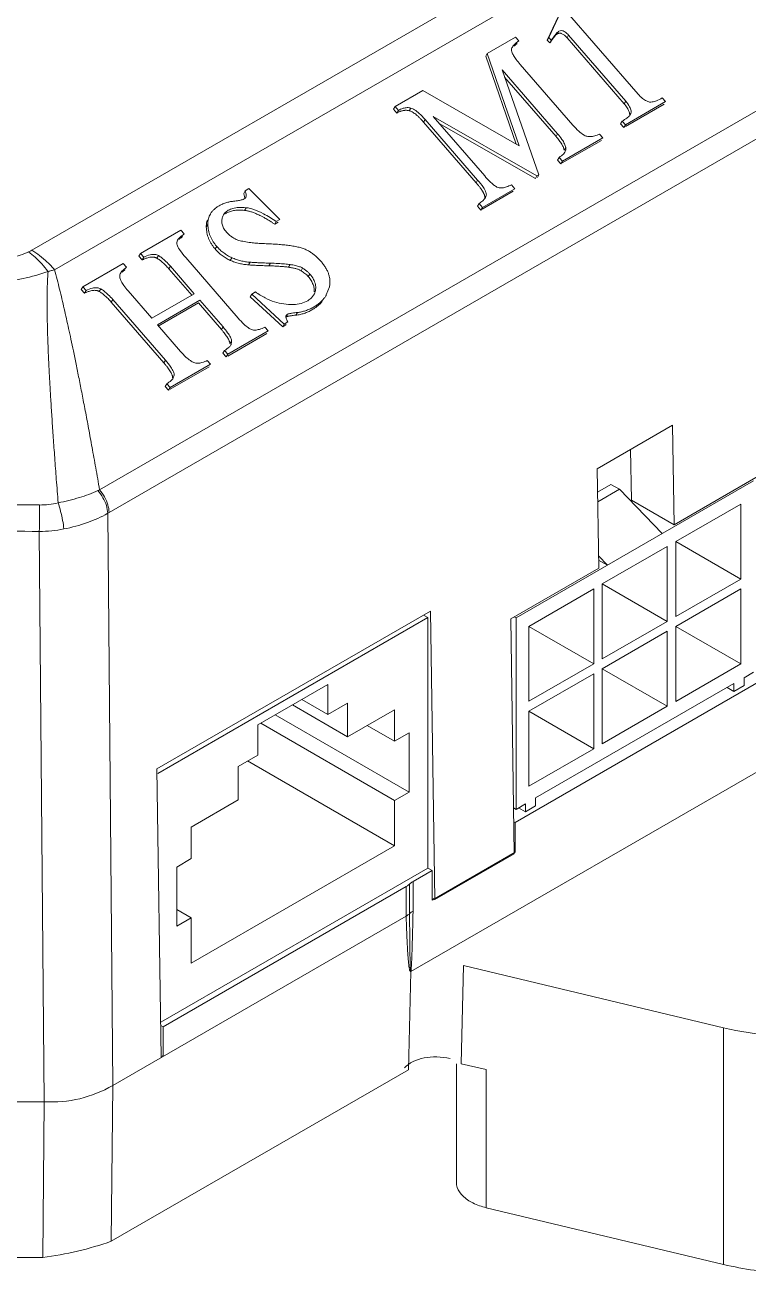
# Model space of a CAD drawing. Header units: millimetres. Extents: x -297 to 694, y -237 to 210.
# Drawn here: x 632.7 to 662.6, y -50.5 to 1.2 of the extents above; entities that cross this region are included whole.
import ezdxf

# ---------------------------------------------------------------- set-up
doc = ezdxf.new("R2010")
doc.units = ezdxf.units.MM
doc.layers.get('0').update_dxf_attribs({"lineweight": 20})

msp = doc.modelspace()

# ---------------------------------------------------------------- linework, layer by layer
at = {"linetype": 'Continuous'}
for p, q in [((632.979, -8.077), (680.882, 19.58)), ((633.928, -8.883), (681.83, 18.773)), ((691.728, 14.306), (635.788, -17.992)), ((692.119, 13.364), (636.178, -18.933)), ((654.891, 1.868), (654.307, 0.622)), ((654.954, 1.977), (654.37, 0.731)), ((658.064, -1.613), (654.954, 1.977)), ((652.995, 0.747), (651.821, 0.069)), ((653.131, 0.59), (652.995, 0.747)), ((654.307, 0.622), (654.37, 0.731)), ((654.307, 0.622), (654.408, 0.504)), ((654.37, 0.731), (654.472, 0.614)), ((654.408, 0.504), (654.472, 0.614)), ((654.584, 0.746), (654.647, 0.856)), ((654.722, 0.88), (654.786, 0.989)), ((655.127, 0.711), (655.19, 0.82)), ((655.127, 0.711), (657.49, -2.018)), ((655.19, 0.82), (657.553, -1.908)), ((651.758, -0.04), (651.821, 0.069)), ((651.821, 0.069), (653.149, -3.759)), ((651.758, -0.04), (653.022, -3.686)), ((655.365, -2.895), (653.19, -0.384)), ((652.434, -0.603), (654.735, -3.259)), ((653.958, -4.951), (652.434, -0.603)), ((652.542, -0.91), (654.671, -3.369)), ((649.162, -1.466), (648.009, -2.132)), ((653.149, -3.759), (649.162, -1.466)), ((657.49, -2.018), (657.553, -1.908)), ((657.535, -2.959), (659.134, -2.036)), ((657.537, -2.885), (659.198, -1.926)), ((659.198, -1.926), (659.064, -1.772)), ((647.946, -2.241), (648.009, -2.132)), ((647.946, -2.241), (648.082, -2.398)), ((648.009, -2.132), (648.145, -2.289)), ((648.082, -2.398), (648.145, -2.289)), ((648.596, -2.301), (648.66, -2.191)), ((649.589, -2.54), (653.879, -4.997)), ((651.719, -5), (649.589, -2.54)), ((657.736, -2.462), (657.758, -2.423)), ((657.758, -2.423), (657.741, -2.465)), ((649.186, -2.769), (649.25, -2.659)), ((649.186, -2.769), (651.361, -5.28)), ((649.25, -2.659), (651.424, -5.17)), ((649.839, -2.829), (653.816, -5.106)), ((657.34, -2.841), (657.404, -2.731)), ((657.34, -2.841), (657.473, -2.995)), ((657.404, -2.731), (657.537, -2.885)), ((657.473, -2.995), (657.537, -2.885)), ((654.671, -3.369), (654.735, -3.259)), ((654.928, -4.464), (656.542, -3.532)), ((654.93, -4.39), (656.606, -3.423)), ((656.606, -3.423), (656.47, -3.266)), ((655.006, -3.934), (655.069, -3.825)), ((654.731, -4.343), (654.794, -4.233)), ((654.731, -4.343), (654.867, -4.5)), ((654.794, -4.233), (654.93, -4.39)), ((654.867, -4.5), (654.93, -4.39)), ((653.816, -5.106), (653.879, -4.997)), ((653.879, -4.997), (653.958, -4.951)), ((653.895, -5.061), (653.958, -4.951)), ((641.747, -5.721), (641.81, -5.611)), ((641.959, -5.525), (641.81, -5.611)), ((643.243, -6.801), (641.959, -5.525)), ((651.361, -5.28), (651.424, -5.17)), ((651.618, -6.376), (652.896, -5.637)), ((651.62, -6.301), (652.96, -5.528)), ((652.96, -5.528), (652.824, -5.371)), ((641.825, -5.887), (641.85, -5.845)), ((641.85, -5.845), (641.832, -5.891)), ((651.421, -6.254), (651.484, -6.144)), ((651.484, -6.144), (651.62, -6.301)), ((651.735, -5.894), (651.781, -5.815)), ((651.781, -5.815), (651.746, -5.9)), ((641.788, -6.425), (641.851, -6.316)), ((651.421, -6.254), (651.557, -6.411)), ((651.557, -6.411), (651.62, -6.301)), ((640.201, -7.116), (640.264, -7.006)), ((643.031, -6.996), (643.094, -6.887)), ((643.031, -6.996), (643.18, -6.91)), ((643.094, -6.887), (643.243, -6.801)), ((639.153, -7.245), (637.477, -8.212)), ((638.98, -7.76), (639.016, -7.654)), ((639.289, -7.402), (639.153, -7.245)), ((637.414, -8.322), (637.477, -8.212)), ((637.477, -8.212), (637.613, -8.369)), ((640.568, -8.025), (640.631, -7.915)), ((636.768, -8.622), (635.092, -9.589)), ((636.904, -8.779), (636.768, -8.622)), ((637.414, -8.322), (637.55, -8.479)), ((637.55, -8.479), (637.613, -8.369)), ((638.16, -8.407), (638.224, -8.298)), ((638.655, -8.849), (638.718, -8.74)), ((638.718, -8.74), (639.702, -9.876)), ((641.523, -10.887), (639.348, -8.376)), ((641.194, -8.495), (641.257, -8.386)), ((641.949, -8.683), (642.013, -8.573)), ((642.791, -8.722), (642.855, -8.612)), ((643.608, -8.78), (643.671, -8.67)), ((638.655, -8.849), (639.612, -9.955)), ((644.12, -8.924), (644.183, -8.814)), ((644.419, -9.17), (644.482, -9.061)), ((635.029, -9.699), (635.092, -9.589)), ((635.029, -9.699), (635.165, -9.856)), ((635.092, -9.589), (635.228, -9.746)), ((635.165, -9.856), (635.228, -9.746)), ((635.77, -9.783), (635.833, -9.674)), ((637.948, -10.889), (636.963, -9.753)), ((642.232, -9.804), (642.083, -9.89)), ((645.165, -9.929), (645.293, -9.592)), ((636.27, -10.226), (636.333, -10.117)), ((636.27, -10.226), (638.445, -12.737)), ((636.333, -10.117), (638.508, -12.628)), ((639.702, -9.876), (637.948, -10.889)), ((638.183, -11.16), (639.937, -10.148)), ((638.214, -11.215), (639.874, -10.257)), ((639.874, -10.257), (640.829, -11.361)), ((639.937, -10.148), (640.893, -11.251)), ((642.02, -10), (642.083, -9.89)), ((642.02, -10), (643.362, -11.241)), ((642.083, -9.89), (643.425, -11.132)), ((643.524, -10.785), (643.559, -10.725)), ((643.907, -10.764), (643.971, -10.654)), ((639.138, -12.264), (638.183, -11.16)), ((640.829, -11.361), (640.893, -11.251)), ((642.764, -11.414), (642.628, -11.258)), ((643.362, -11.241), (643.425, -11.132)), ((643.362, -11.241), (643.511, -11.155)), ((643.425, -11.132), (643.574, -11.046)), ((641.086, -12.456), (642.7, -11.524)), ((641.088, -12.382), (642.764, -11.414)), ((641.183, -11.933), (641.247, -11.823)), ((640.889, -12.334), (640.952, -12.225)), ((640.889, -12.334), (641.025, -12.491)), ((640.952, -12.225), (641.088, -12.382)), ((641.025, -12.491), (641.088, -12.382)), ((638.445, -12.737), (638.508, -12.628)), ((638.701, -13.833), (640.316, -12.901)), ((638.703, -13.759), (640.379, -12.791)), ((640.379, -12.791), (640.243, -12.634)), ((638.872, -13.245), (638.834, -13.364)), ((638.504, -13.711), (638.568, -13.602)), ((638.504, -13.711), (638.64, -13.868)), ((638.568, -13.602), (638.703, -13.759)), ((638.64, -13.868), (638.703, -13.759)), ((659.491, -15.318), (656.371, -17.119)), ((659.491, -15.318), (659.553, -19.436)), ((657.754, -16.321), (657.785, -18.415)), ((656.371, -17.119), (656.433, -21.237)), ((663.19, -17.336), (659.553, -19.436)), ((653.012, -23.299), (662.841, -17.624)), ((656.385, -18.085), (656.936, -17.767)), ((656.391, -18.49), (657.29, -17.971)), ((657.29, -17.971), (656.936, -17.767)), ((657.29, -17.971), (659.058, -19.808)), ((657.785, -18.415), (659.553, -19.436)), ((659.623, -20.135), (662.31, -18.584)), ((662.31, -18.584), (662.31, -21.686)), ((636.122, -18.966), (636.329, -42.647)), ((633.294, -19.716), (633.501, -43.323)), ((680.274, -19.682), (648.657, -37.936)), ((662.31, -21.686), (659.623, -20.135)), ((659.623, -23.238), (659.623, -20.135)), ((656.583, -21.89), (659.27, -20.339)), ((659.27, -20.339), (659.27, -23.442)), ((656.795, -21.115), (656.425, -20.73)), ((656.795, -21.115), (656.428, -20.903)), ((656.433, -21.237), (652.796, -23.337)), ((662.31, -21.686), (659.623, -23.238)), ((653.542, -23.646), (656.229, -22.094)), ((656.229, -22.094), (656.229, -25.197)), ((659.27, -23.442), (656.583, -21.89)), ((656.583, -24.993), (656.583, -21.89)), ((659.623, -23.646), (662.31, -22.095)), ((662.31, -22.095), (662.31, -25.197)), ((649.474, -23.012), (638.161, -29.544)), ((649.191, -23.175), (649.37, -23.278)), ((649.653, -34.954), (649.474, -23.012)), ((652.937, -23.255), (653.012, -23.299)), ((649.37, -23.278), (638.198, -29.729)), ((649.37, -23.278), (649.37, -33.648)), ((652.941, -33.056), (652.796, -23.337)), ((653.012, -31.219), (653.012, -23.299)), ((656.229, -25.197), (653.542, -23.646)), ((653.542, -26.748), (653.542, -23.646)), ((659.27, -23.442), (656.583, -24.993)), ((662.31, -25.197), (659.623, -23.646)), ((659.623, -26.749), (659.623, -23.646)), ((656.583, -25.401), (659.27, -23.85)), ((659.27, -23.85), (659.27, -26.953)), ((656.229, -25.197), (653.542, -26.748)), ((662.31, -25.197), (659.623, -26.749)), ((652.975, -31.769), (663.228, -25.849)), ((653.542, -27.157), (656.229, -25.605)), ((656.229, -25.605), (656.229, -28.708)), ((659.27, -26.953), (656.583, -25.401)), ((656.583, -28.504), (656.583, -25.401)), ((662.841, -25.544), (662.452, -25.769)), ((662.452, -25.769), (662.452, -26.095)), ((642.335, -27.725), (645.234, -26.051)), ((645.234, -26.051), (645.234, -27.3)), ((662.027, -26.014), (653.825, -30.749)), ((662.027, -26.34), (661.745, -26.177)), ((662.027, -26.34), (662.027, -26.014)), ((662.452, -26.095), (662.027, -26.34)), ((645.234, -27.3), (644.153, -26.675)), ((646.047, -26.83), (645.234, -27.3)), ((646.047, -28.218), (646.047, -26.83)), ((648.593, -30.504), (643.056, -27.308)), ((646.047, -28.218), (643.764, -26.9)), ((647.991, -27.095), (646.047, -28.218)), ((647.991, -28.402), (647.991, -27.095)), ((656.229, -28.708), (653.542, -27.157)), ((653.542, -30.259), (653.542, -27.157)), ((659.27, -26.953), (656.583, -28.504)), ((642.335, -28.973), (642.335, -27.725)), ((642.455, -27.655), (647.991, -30.851)), ((646.86, -27.749), (647.991, -28.402)), ((648.593, -28.055), (647.991, -28.402)), ((648.593, -30.504), (648.593, -28.055)), ((656.229, -28.708), (653.542, -30.259)), ((642.335, -28.973), (641.521, -29.443)), ((641.521, -29.443), (641.521, -30.831)), ((647.991, -32.729), (641.91, -29.218)), ((638.34, -41.486), (638.161, -29.544)), ((641.521, -30.831), (639.577, -31.954)), ((647.991, -30.851), (648.593, -30.504)), ((647.991, -32.729), (647.991, -30.851)), ((653.401, -30.994), (653.012, -31.219)), ((653.401, -31.321), (653.401, -30.994)), ((653.825, -30.749), (653.825, -31.076)), ((652.913, -31.162), (653.012, -31.219)), ((653.401, -31.321), (653.118, -31.158)), ((653.825, -31.076), (653.401, -31.321)), ((639.577, -31.954), (639.577, -33.26)), ((652.921, -31.738), (652.975, -31.769)), ((652.975, -31.769), (652.975, -32.994)), ((639.577, -37.587), (647.991, -32.729)), ((652.975, -32.994), (649.545, -34.974)), ((649.653, -34.954), (652.941, -33.056)), ((639.577, -33.26), (638.976, -33.607)), ((649.37, -33.648), (638.318, -40.029)), ((638.976, -33.607), (638.976, -36.056)), ((649.545, -33.749), (648.752, -34.207)), ((649.37, -33.648), (649.545, -33.749)), ((649.545, -33.749), (649.545, -34.974)), ((638.41, -40.221), (648.468, -34.414)), ((648.468, -35.639), (648.468, -34.414)), ((648.61, -35.535), (648.61, -34.31)), ((648.752, -35.429), (648.752, -34.207)), ((649.653, -34.954), (649.581, -34.912)), ((636.329, -42.647), (648.468, -35.639)), ((638.976, -35.362), (639.577, -35.709)), ((648.748, -35.643), (648.752, -35.429)), ((638.976, -36.056), (639.577, -35.709)), ((639.577, -35.709), (639.577, -37.587)), ((650.837, -37.686), (650.749, -41.748)), ((661.598, -40.26), (650.837, -37.686)), ((648.657, -37.943), (648.569, -41.998)), ((638.32, -40.168), (638.41, -40.221)), ((638.41, -40.221), (638.41, -41.445)), ((661.598, -50.058), (661.598, -40.26)), ((638.41, -41.445), (638.375, -41.425)), ((650.545, -46.643), (650.545, -41.748)), ((651.78, -41.994), (650.749, -41.748)), ((636.271, -49.098), (648.569, -41.998)), ((651.78, -47.71), (651.78, -41.994)), ((636.329, -42.647), (636.271, -49.098)), ((628.329, -43.323), (633.501, -43.323)), ((633.501, -43.323), (633.443, -49.775)), ((661.598, -50.058), (651.78, -47.71)), ((628.387, -49.775), (633.443, -49.775))]:
    msp.add_line(p, q, dxfattribs=at)
for centre, radius, start, end in [((641.407, -7.415), 1.361, 111.3539, 113.1706), ((641.313, -6.848), 0.465, 149.9071, 156.3747), ((641.378, -7.106), 0.662, 119.922, 125.247), ((632.141, -6.621), 1.68, 294.9581, 299.9387), ((644.132, -9.626), 0.594, 316.6716, 329.8427), ((644.903, -19.928), 9.219, 96.1986, 96.9452), ((643.612, -8.883), 1.918, 299.9846, 302.552), ((638.687, -24.272), 6.918, 114.7794, 115.4118), ((633.31, -15.3), 3.322, 269.9322, 283.2748), ((630.918, -1225.72), 1207.101, 89.886646, 90.113682), ((509.882, -17.813), 123.427, 359.11642, 359.6244), ((639.133, -24.051), 5.91, 120.0005, 120.6357), ((633.326, -14.867), 4.849, 269.6252, 281.7201), ((630.916, -231.088), 211.385, 89.35529, 90.64526), ((633.813, -38.379), 4.954, 266.3844, 300.5145), ((631.523, -35.493), 14.41, 277.6588, 289.24)]:
    msp.add_arc(centre, radius, start, end, dxfattribs=at)
msp.add_ellipse((649.984, -42.815), major_axis=(-1.848, 0.442), ratio=0.690949, start_param=4.712389, end_param=5.890549, dxfattribs=at)
for points, knots in [([(652.861, 0.332), (652.877, 0.359), (652.954, 0.459), (653.053, 0.537), (653.131, 0.59)], [0, 0, 0, 0, 1021.022796, 4074.61096, 4074.61096, 4074.61096, 4074.61096]), ([(654.408, 0.504), (654.427, 0.528), (654.461, 0.574), (654.508, 0.638), (654.543, 0.687), (654.568, 0.722), (654.579, 0.738), (654.584, 0.746)], [0, 0, 0, 0, 2683.007239, 5040.131553, 7082.363401, 7988.960951, 8821.201769, 8821.201769, 8821.201769, 8821.201769]), ([(654.472, 0.614), (654.49, 0.638), (654.524, 0.683), (654.571, 0.748), (654.606, 0.797), (654.631, 0.832), (654.642, 0.848), (654.647, 0.856)], [0, 0, 0, 0, 2683.058963, 5040.228713, 7082.499933, 7989.114957, 8821.371819, 8821.371819, 8821.371819, 8821.371819]), ([(654.584, 0.746), (654.593, 0.76), (654.613, 0.787), (654.647, 0.823), (654.683, 0.855), (654.709, 0.872), (654.722, 0.88)], [0, 0, 0, 0, 1898.761284, 3737.991638, 5518.591636, 7242.708826, 7242.708826, 7242.708826, 7242.708826]), ([(654.647, 0.856), (654.66, 0.875), (654.687, 0.911), (654.734, 0.956), (654.768, 0.979), (654.786, 0.989)], [0, 0, 0, 0, 2042.650751, 3925.779169, 5663.818005, 5663.818005, 5663.818005, 5663.818005]), ([(654.722, 0.88), (654.729, 0.884), (654.744, 0.891), (654.766, 0.899), (654.789, 0.904), (654.82, 0.907), (654.862, 0.904), (654.912, 0.887), (654.964, 0.86), (655.007, 0.828), (655.043, 0.798), (655.071, 0.771), (655.099, 0.742), (655.118, 0.722), (655.127, 0.711)], [0, 0, 0, 0, 1010.397531, 1993.558656, 2963.794702, 3935.935266, 5940.503667, 8117.112713, 10548.754841, 13294.829258, 14799.629884, 16397.165451, 18090.588866, 19882.520793, 19882.520793, 19882.520793, 19882.520793]), ([(654.786, 0.989), (654.819, 1.009), (654.908, 1.029), (655.058, 0.96), (655.143, 0.875), (655.19, 0.82)], [0, 0, 0, 0, 1387.300408, 3047.617751, 5665.213606, 5665.213606, 5665.213606, 5665.213606]), ([(653.19, -0.384), (653.133, -0.318), (653.034, -0.198), (652.915, -0.025), (652.858, 0.083), (652.838, 0.132)], [0, 0, 0, 0, 2356.548425, 4215.653553, 5652.088969, 5652.088969, 5652.088969, 5652.088969]), ([(652.933, 0.377), (652.937, 0.38), (652.953, 0.394), (652.982, 0.418), (653.023, 0.45), (653.052, 0.47), (653.067, 0.48)], [0, 0, 0, 0, 604.572589, 2684.06589, 4890.678087, 7226.647926, 7226.647926, 7226.647926, 7226.647926]), ([(657.49, -2.018), (657.501, -2.032), (657.524, -2.06), (657.564, -2.114), (657.608, -2.178), (657.652, -2.251), (657.684, -2.318), (657.702, -2.372), (657.71, -2.411), (657.713, -2.437), (657.713, -2.453), (657.713, -2.46)], [0, 0, 0, 0, 1665.321097, 3243.819688, 6143.808384, 8710.267079, 10958.732492, 12913.508088, 13792.832134, 14614.768346, 15240.333296, 15240.333296, 15240.333296, 15240.333296]), ([(657.553, -1.908), (657.612, -1.981), (657.703, -2.106), (657.783, -2.284), (657.775, -2.388), (657.758, -2.423)], [0, 0, 0, 0, 2798.213251, 4558.050956, 5700.415894, 5700.415894, 5700.415894, 5700.415894]), ([(658.537, -1.941), (658.492, -1.932), (658.388, -1.893), (658.225, -1.783), (658.12, -1.678), (658.064, -1.613)], [0, 0, 0, 0, 1356.530399, 3200.41517, 5705.282954, 5705.282954, 5705.282954, 5705.282954]), ([(659.064, -1.772), (658.985, -1.814), (658.85, -1.88), (658.707, -1.928), (658.648, -1.938)], [0, 0, 0, 0, 2480.428238, 4118.039474, 4118.039474, 4118.039474, 4118.039474]), ([(648.082, -2.398), (648.104, -2.385), (648.148, -2.362), (648.205, -2.337), (648.239, -2.324), (648.25, -2.321)], [0, 0, 0, 0, 2348.443494, 4577.027504, 5619.751225, 5619.751225, 5619.751225, 5619.751225]), ([(648.145, -2.289), (648.206, -2.253), (648.324, -2.198), (648.503, -2.167), (648.611, -2.179), (648.66, -2.191)], [0, 0, 0, 0, 2232.916942, 4050.807175, 5620.381221, 5620.381221, 5620.381221, 5620.381221]), ([(648.25, -2.321), (648.261, -2.317), (648.294, -2.306), (648.348, -2.293), (648.395, -2.287), (648.42, -2.285), (648.424, -2.285)], [0, 0, 0, 0, 1440.345531, 4148.204009, 6754.99854, 7190.126251, 7190.126251, 7190.126251, 7190.126251]), ([(648.424, -2.285), (648.441, -2.284), (648.479, -2.283), (648.537, -2.288), (648.577, -2.296), (648.596, -2.301)], [0, 0, 0, 0, 1673.295144, 3655.188264, 5622.398248, 5622.398248, 5622.398248, 5622.398248]), ([(648.596, -2.301), (648.607, -2.304), (648.627, -2.31), (648.67, -2.326), (648.726, -2.354), (648.794, -2.397), (648.866, -2.45), (648.942, -2.514), (649.021, -2.589), (649.088, -2.659), (649.143, -2.72), (649.172, -2.752), (649.186, -2.769)], [0, 0, 0, 0, 692.873622, 1421.220247, 2996.499228, 4748.184907, 6692.54672, 8842.031218, 11206.350309, 13793.260958, 15172.272931, 16609.218854, 16609.218854, 16609.218854, 16609.218854]), ([(648.66, -2.191), (648.715, -2.206), (648.841, -2.268), (649.039, -2.428), (649.174, -2.572), (649.25, -2.659)], [0, 0, 0, 0, 1260.025694, 3066.672461, 5624.908676, 5624.908676, 5624.908676, 5624.908676]), ([(657.741, -2.465), (657.733, -2.479), (657.692, -2.533), (657.64, -2.576), (657.599, -2.606)], [0, 0, 0, 0, 1006.299604, 4113.41199, 4113.41199, 4113.41199, 4113.41199]), ([(655.947, -3.361), (655.895, -3.35), (655.772, -3.29), (655.577, -3.13), (655.442, -2.984), (655.365, -2.895)], [0, 0, 0, 0, 1207.141663, 3026.064536, 5687.700735, 5687.700735, 5687.700735, 5687.700735]), ([(654.671, -3.369), (654.695, -3.397), (654.74, -3.45), (654.803, -3.531), (654.857, -3.607), (654.903, -3.68), (654.941, -3.749), (654.971, -3.814), (654.99, -3.866), (655.001, -3.906), (655.005, -3.925), (655.006, -3.934)], [0, 0, 0, 0, 2507.015223, 4829.540242, 6971.271507, 8936.890348, 10732.417987, 12365.716585, 13847.18858, 14535.435026, 15191.307237, 15191.307237, 15191.307237, 15191.307237]), ([(654.735, -3.259), (654.798, -3.333), (654.904, -3.465), (655.018, -3.655), (655.061, -3.773), (655.069, -3.825)], [0, 0, 0, 0, 2496.908263, 4341.473062, 5681.474342, 5681.474342, 5681.474342, 5681.474342]), ([(655.069, -3.825), (655.077, -3.868), (655.072, -3.938), (655.044, -4), (655.033, -4.019)], [0, 0, 0, 0, 2722.976528, 4101.278991, 4101.278991, 4101.278991, 4101.278991]), ([(652.319, -5.495), (652.286, -5.491), (652.206, -5.459), (652.076, -5.367), (651.907, -5.211), (651.787, -5.079), (651.719, -5)], [0, 0, 0, 0, 918.632699, 2321.746527, 4376.413493, 7248.416166, 7248.416166, 7248.416166, 7248.416166]), ([(641.81, -5.611), (641.821, -5.646), (641.838, -5.706), (641.853, -5.784), (641.853, -5.828), (641.85, -5.845)], [0, 0, 0, 0, 2531.628423, 4349.090874, 5577.729982, 5577.729982, 5577.729982, 5577.729982]), ([(651.361, -5.28), (651.378, -5.299), (651.41, -5.336), (651.468, -5.408), (651.533, -5.492), (651.599, -5.586), (651.64, -5.652), (651.658, -5.686), (651.66, -5.691)], [0, 0, 0, 0, 1546.772022, 3009.151295, 5683.777691, 8031.380482, 10061.582733, 10400.46453, 10400.46453, 10400.46453, 10400.46453]), ([(651.424, -5.17), (651.509, -5.268), (651.639, -5.431), (651.767, -5.646), (651.792, -5.773), (651.781, -5.815)], [0, 0, 0, 0, 2919.801231, 4677.428895, 5660.466343, 5660.466343, 5660.466343, 5660.466343]), ([(640.872, -6.164), (640.871, -6.164), (640.824, -6.184), (640.779, -6.207), (640.736, -6.232)], [0, 0, 0, 0, 88.794974, 4019.845204, 4019.845204, 4019.845204, 4019.845204]), ([(641.33, -6.049), (641.275, -6.054), (641.168, -6.07), (641.028, -6.105), (640.945, -6.134), (640.912, -6.147)], [0, 0, 0, 0, 2139.148585, 4193.214388, 5572.444248, 5572.444248, 5572.444248, 5572.444248]), ([(641.771, -5.95), (641.743, -5.966), (641.666, -5.994), (641.587, -6.011), (641.538, -6.02)], [0, 0, 0, 0, 1584.806333, 4024.232001, 4024.232001, 4024.232001, 4024.232001]), ([(641.747, -5.721), (641.751, -5.734), (641.759, -5.76), (641.769, -5.797), (641.777, -5.831), (641.783, -5.861), (641.786, -5.881), (641.787, -5.891), (641.788, -5.891)], [0, 0, 0, 0, 2448.389786, 4689.379486, 6724.843162, 8557.565485, 10191.698004, 10249.596474, 10249.596474, 10249.596474, 10249.596474]), ([(651.745, -5.9), (651.741, -5.907), (651.711, -5.956), (651.672, -5.999), (651.636, -6.031)], [0, 0, 0, 0, 598.174192, 4086.923179, 4086.923179, 4086.923179, 4086.923179]), ([(651.66, -5.691), (651.665, -5.699), (651.675, -5.719), (651.69, -5.751), (651.703, -5.785), (651.713, -5.817), (651.72, -5.847), (651.723, -5.875), (651.722, -5.901), (651.72, -5.917), (651.718, -5.924)], [0, 0, 0, 0, 1517.868493, 3752.09793, 5794.148878, 7653.44621, 9342.122255, 10875.973609, 12275.623036, 13567.675584, 13567.675584, 13567.675584, 13567.675584]), ([(640.368, -6.58), (640.352, -6.607), (640.321, -6.669), (640.287, -6.772), (640.27, -6.867), (640.264, -6.945), (640.263, -6.986), (640.264, -7.006)], [0, 0, 0, 0, 1844.399455, 4051.525937, 6313.218129, 7479.366433, 8675.528284, 8675.528284, 8675.528284, 8675.528284]), ([(640.554, -6.359), (640.545, -6.367), (640.505, -6.402), (640.443, -6.468), (640.393, -6.536), (640.371, -6.575), (640.368, -6.58)], [0, 0, 0, 0, 936.150653, 3862.146611, 6677.570478, 7125.874766, 7125.874766, 7125.874766, 7125.874766]), ([(640.736, -6.232), (640.697, -6.254), (640.635, -6.294), (640.576, -6.34), (640.554, -6.359)], [0, 0, 0, 0, 2430.198042, 4018.678977, 4018.678977, 4018.678977, 4018.678977]), ([(640.91, -6.615), (640.928, -6.585), (640.984, -6.509), (641.06, -6.451), (641.111, -6.422)], [0, 0, 0, 0, 1492.737029, 4021.779884, 4021.779884, 4021.779884, 4021.779884]), ([(641.048, -6.531), (641.071, -6.518), (641.119, -6.494), (641.225, -6.454), (641.342, -6.428), (641.467, -6.415), (641.569, -6.412), (641.677, -6.415), (641.75, -6.421), (641.788, -6.425)], [0, 0, 0, 0, 1237.223483, 2523.717896, 5285.819832, 6781.65497, 8362.3774, 10033.301025, 11798.699982, 11798.699982, 11798.699982, 11798.699982]), ([(641.111, -6.422), (641.17, -6.388), (641.311, -6.332), (641.563, -6.296), (641.749, -6.305), (641.851, -6.316)], [0, 0, 0, 0, 1494.241886, 3306.35802, 5575.670371, 5575.670371, 5575.670371, 5575.670371]), ([(641.788, -6.425), (641.808, -6.428), (641.848, -6.433), (641.91, -6.445), (641.974, -6.461), (642.065, -6.487), (642.185, -6.53), (642.336, -6.594), (642.473, -6.662), (642.559, -6.708), (642.593, -6.727)], [0, 0, 0, 0, 925.331851, 1897.423392, 2918.703769, 3991.26797, 6296.874881, 8826.450886, 11588.867434, 13373.267917, 13373.267917, 13373.267917, 13373.267917]), ([(641.851, -6.316), (641.957, -6.327), (642.207, -6.394), (642.625, -6.588), (642.925, -6.774), (643.094, -6.887)], [0, 0, 0, 0, 1300.815432, 3110.472647, 5583.084504, 5583.084504, 5583.084504, 5583.084504]), ([(640.247, -6.813), (640.239, -6.835), (640.221, -6.895), (640.207, -6.976), (640.201, -7.055), (640.2, -7.095), (640.201, -7.116)], [0, 0, 0, 0, 1642.275792, 4324.407622, 5707.338287, 7125.861899, 7125.861899, 7125.861899, 7125.861899]), ([(640.201, -7.116), (640.201, -7.157), (640.207, -7.238), (640.225, -7.359), (640.255, -7.477), (640.296, -7.593), (640.348, -7.706), (640.41, -7.816), (640.484, -7.923), (640.539, -7.991), (640.568, -8.025)], [0, 0, 0, 0, 1640.61937, 3263.388903, 4881.434854, 6507.918474, 8155.721228, 9837.159317, 11563.756593, 13346.091403, 13346.091403, 13346.091403, 13346.091403]), ([(640.264, -7.006), (640.265, -7.047), (640.27, -7.129), (640.289, -7.249), (640.318, -7.368), (640.359, -7.483), (640.411, -7.596), (640.473, -7.706), (640.547, -7.813), (640.602, -7.882), (640.631, -7.915)], [0, 0, 0, 0, 1640.638638, 3263.427227, 4881.492179, 6507.9949, 8155.817007, 9837.27484, 11563.892393, 13346.248135, 13346.248135, 13346.248135, 13346.248135]), ([(641.038, -7.328), (640.992, -7.275), (640.916, -7.17), (640.848, -6.996), (640.84, -6.879), (640.846, -6.824)], [0, 0, 0, 0, 2110.707385, 3884.21796, 5574.618048, 5574.618048, 5574.618048, 5574.618048]), ([(642.593, -6.727), (642.616, -6.74), (642.699, -6.787), (642.813, -6.856), (642.936, -6.934), (642.999, -6.975), (643.031, -6.996)], [0, 0, 0, 0, 1094.258874, 4011.824949, 5554.400771, 7153.34299, 7153.34299, 7153.34299, 7153.34299]), ([(639.016, -7.654), (639.042, -7.609), (639.126, -7.515), (639.227, -7.441), (639.289, -7.402)], [0, 0, 0, 0, 1660.7015, 4013.278639, 4013.278639, 4013.278639, 4013.278639]), ([(639.079, -7.619), (639.085, -7.614), (639.11, -7.593), (639.147, -7.565), (639.191, -7.534), (639.214, -7.519), (639.225, -7.511)], [0, 0, 0, 0, 934.0417, 3884.577414, 5465.325056, 7117.904847, 7117.904847, 7117.904847, 7117.904847]), ([(641.398, -7.608), (641.354, -7.587), (641.268, -7.537), (641.146, -7.443), (641.073, -7.369), (641.038, -7.328)], [0, 0, 0, 0, 1783.220466, 3612.809034, 5579.129508, 5579.129508, 5579.129508, 5579.129508]), ([(642.05, -7.761), (641.955, -7.75), (641.787, -7.726), (641.569, -7.676), (641.447, -7.632), (641.398, -7.608)], [0, 0, 0, 0, 2385.701891, 4224.35372, 5583.284165, 5583.284165, 5583.284165, 5583.284165]), ([(628.98, -8.144), (629.204, -8.248), (629.701, -8.414), (630.497, -8.537), (631.33, -8.537), (632.127, -8.414), (632.625, -8.248), (632.85, -8.144)], [0, 0, 0, 0, 1591.515033, 3361.329213, 5178.439168, 6947.950419, 8545.613094, 8545.613094, 8545.613094, 8545.613094]), ([(632.85, -8.144), (632.946, -8.213), (633.136, -8.37), (633.404, -8.642), (633.571, -8.846), (633.652, -8.954)], [0, 0, 0, 0, 1710.207675, 3554.635334, 5511.881922, 5511.881922, 5511.881922, 5511.881922]), ([(632.979, -8.077), (633.093, -8.142), (633.318, -8.293), (633.635, -8.565), (633.832, -8.772), (633.928, -8.883)], [0, 0, 0, 0, 1730.890701, 3575.860483, 5513.097496, 5513.097496, 5513.097496, 5513.097496]), ([(637.613, -8.369), (637.698, -8.326), (637.848, -8.263), (638.063, -8.237), (638.18, -8.272), (638.224, -8.298)], [0, 0, 0, 0, 2485.098189, 4226.283729, 5553.047379, 5553.047379, 5553.047379, 5553.047379]), ([(639.348, -8.376), (639.268, -8.283), (639.142, -8.128), (639.012, -7.924), (638.976, -7.803), (638.98, -7.76)], [0, 0, 0, 0, 2807.394618, 4560.433793, 5562.021231, 5562.021231, 5562.021231, 5562.021231]), ([(640.568, -8.025), (640.59, -8.051), (640.636, -8.101), (640.73, -8.195), (640.831, -8.28), (640.937, -8.356), (641.02, -8.408), (641.105, -8.454), (641.164, -8.482), (641.194, -8.495)], [0, 0, 0, 0, 1527.765966, 3029.804166, 5976.10488, 7432.556903, 8885.34164, 10340.586123, 11804.532344, 11804.532344, 11804.532344, 11804.532344]), ([(640.631, -7.915), (640.653, -7.941), (640.699, -7.991), (640.793, -8.085), (640.894, -8.171), (641.001, -8.246), (641.083, -8.298), (641.169, -8.345), (641.228, -8.373), (641.257, -8.386)], [0, 0, 0, 0, 1527.790829, 3029.853475, 5976.202139, 7432.677863, 8885.486246, 10340.75441, 11804.724456, 11804.724456, 11804.724456, 11804.724456]), ([(642.837, -7.813), (642.733, -7.809), (642.541, -7.8), (642.279, -7.784), (642.121, -7.77), (642.05, -7.761)], [0, 0, 0, 0, 2218.957368, 4082.889584, 5589.762959, 5589.762959, 5589.762959, 5589.762959]), ([(643.786, -7.904), (643.713, -7.892), (643.561, -7.87), (643.329, -7.845), (643.087, -7.825), (642.921, -7.817), (642.837, -7.813)], [0, 0, 0, 0, 1684.794255, 3437.791738, 5263.140078, 7164.843689, 7164.843689, 7164.843689, 7164.843689]), ([(644.465, -8.126), (644.444, -8.113), (644.399, -8.088), (644.328, -8.053), (644.251, -8.022), (644.169, -7.993), (644.081, -7.966), (643.988, -7.943), (643.889, -7.922), (643.821, -7.91), (643.786, -7.904)], [0, 0, 0, 0, 1407.757152, 2882.76445, 4431.071995, 6057.957447, 7768.014635, 9565.241746, 11453.123786, 13434.706691, 13434.706691, 13434.706691, 13434.706691]), ([(644.946, -8.54), (644.909, -8.497), (644.834, -8.416), (644.715, -8.306), (644.592, -8.209), (644.508, -8.152), (644.465, -8.126)], [0, 0, 0, 0, 1911.206933, 3739.899121, 5494.512541, 7183.252379, 7183.252379, 7183.252379, 7183.252379]), ([(636.661, -9.018), (636.676, -8.992), (636.744, -8.9), (636.835, -8.827), (636.904, -8.779)], [0, 0, 0, 0, 1040.592843, 4002.923413, 4002.923413, 4002.923413, 4002.923413]), ([(637.55, -8.479), (637.566, -8.471), (637.597, -8.455), (637.649, -8.432), (637.685, -8.417), (637.706, -8.41)], [0, 0, 0, 0, 1752.36751, 3429.168827, 5552.120308, 5552.120308, 5552.120308, 5552.120308]), ([(637.706, -8.41), (637.715, -8.406), (637.753, -8.393), (637.817, -8.375), (637.896, -8.36), (637.963, -8.356), (638.004, -8.359), (638.019, -8.361)], [0, 0, 0, 0, 840.478418, 3215.679668, 5385.620814, 7378.342555, 8653.287864, 8653.287864, 8653.287864, 8653.287864]), ([(638.019, -8.361), (638.026, -8.362), (638.044, -8.365), (638.072, -8.371), (638.103, -8.38), (638.133, -8.392), (638.151, -8.402), (638.16, -8.407)], [0, 0, 0, 0, 1237.066222, 3136.666303, 4997.069182, 6832.325543, 8657.001967, 8657.001967, 8657.001967, 8657.001967]), ([(638.16, -8.407), (638.179, -8.418), (638.217, -8.442), (638.275, -8.482), (638.334, -8.529), (638.418, -8.601), (638.503, -8.683), (638.588, -8.774), (638.632, -8.824), (638.655, -8.849)], [0, 0, 0, 0, 1146.388417, 2382.265695, 3709.770152, 5130.46576, 8255.133922, 9960.935859, 11762.751923, 11762.751923, 11762.751923, 11762.751923]), ([(638.224, -8.298), (638.274, -8.327), (638.381, -8.402), (638.546, -8.55), (638.658, -8.671), (638.718, -8.74)], [0, 0, 0, 0, 1445.058959, 3277.01753, 5558.144502, 5558.144502, 5558.144502, 5558.144502]), ([(641.194, -8.495), (641.224, -8.509), (641.284, -8.534), (641.407, -8.578), (641.562, -8.624), (641.722, -8.657), (641.851, -8.674), (641.917, -8.68), (641.949, -8.683)], [0, 0, 0, 0, 1288.167163, 2570.166543, 5124.546192, 7683.099507, 8970.412287, 10266.180578, 10266.180578, 10266.180578, 10266.180578]), ([(641.257, -8.386), (641.287, -8.399), (641.348, -8.424), (641.47, -8.469), (641.626, -8.515), (641.785, -8.547), (641.914, -8.565), (641.98, -8.571), (642.013, -8.573)], [0, 0, 0, 0, 1288.181991, 2570.196129, 5124.605183, 7683.18795, 8970.515548, 10266.298755, 10266.298755, 10266.298755, 10266.298755]), ([(641.949, -8.683), (641.978, -8.685), (642.036, -8.689), (642.161, -8.696), (642.331, -8.705), (642.554, -8.714), (642.71, -8.719), (642.791, -8.722)], [0, 0, 0, 0, 875.906947, 1814.21517, 3875.116518, 6176.823193, 8713.36656, 8713.36656, 8713.36656, 8713.36656]), ([(642.013, -8.573), (642.041, -8.575), (642.099, -8.579), (642.224, -8.587), (642.395, -8.595), (642.617, -8.605), (642.773, -8.61), (642.855, -8.612)], [0, 0, 0, 0, 875.922566, 1814.24752, 3875.185618, 6176.933335, 8713.521932, 8713.521932, 8713.521932, 8713.521932]), ([(642.791, -8.722), (642.833, -8.723), (642.914, -8.726), (643.068, -8.733), (643.212, -8.741), (643.348, -8.752), (643.44, -8.76), (643.526, -8.769), (643.581, -8.776), (643.608, -8.78)], [0, 0, 0, 0, 1809.471453, 3523.889531, 6670.099939, 8103.285759, 9444.120802, 10693.361565, 11851.816692, 11851.816692, 11851.816692, 11851.816692]), ([(642.855, -8.612), (642.96, -8.616), (643.156, -8.624), (643.428, -8.642), (643.595, -8.66), (643.671, -8.67)], [0, 0, 0, 0, 2157.199212, 4024.068549, 5600.166267, 5600.166267, 5600.166267, 5600.166267]), ([(643.608, -8.78), (643.635, -8.784), (643.689, -8.791), (643.767, -8.805), (643.839, -8.82), (643.906, -8.837), (643.967, -8.856), (644.023, -8.876), (644.074, -8.898), (644.105, -8.915), (644.12, -8.924)], [0, 0, 0, 0, 2104.947354, 4082.691011, 5935.050628, 7664.467711, 9274.19299, 10768.534923, 12153.185828, 13435.638969, 13435.638969, 13435.638969, 13435.638969]), ([(643.671, -8.67), (643.745, -8.68), (643.877, -8.702), (644.049, -8.749), (644.144, -8.791), (644.183, -8.814)], [0, 0, 0, 0, 2351.419082, 4188.981363, 5606.967218, 5606.967218, 5606.967218, 5606.967218]), ([(645.293, -9.592), (645.297, -9.571), (645.305, -9.527), (645.312, -9.461), (645.315, -9.395), (645.312, -9.307), (645.298, -9.196), (645.263, -9.063), (645.21, -8.931), (645.139, -8.799), (645.051, -8.667), (644.983, -8.582), (644.946, -8.54)], [0, 0, 0, 0, 962.467275, 1916.733893, 2866.988574, 3817.450346, 5734.640822, 7701.739781, 9748.398642, 11900.670039, 14180.696035, 16606.850154, 16606.850154, 16606.850154, 16606.850154]), ([(628.178, -8.954), (628.511, -9.077), (629.222, -9.277), (630.338, -9.427), (631.49, -9.427), (632.606, -9.277), (633.318, -9.077), (633.653, -8.954)], [0, 0, 0, 0, 1633.71638, 3381.75142, 5160.091746, 6907.754295, 8544.874677, 8544.874677, 8544.874677, 8544.874677]), ([(633.653, -8.954), (633.643, -9.092), (633.628, -9.369), (633.617, -9.783), (633.614, -10.197), (633.616, -10.612), (633.624, -11.033), (633.635, -11.47), (633.651, -11.941), (633.672, -12.461), (633.7, -13.038), (633.733, -13.667), (633.773, -14.345), (633.819, -15.071), (633.872, -15.848), (633.931, -16.684), (633.999, -17.585), (634.047, -18.209), (634.073, -18.533)], [0, 0, 0, 0, 1108.511273, 2209.433451, 3311.226404, 4414.649059, 5526.272557, 6675.343439, 7912.881223, 9292.06698, 10835.368799, 12522.543195, 14331.087752, 16262.358206, 18331.607355, 20556.793611, 22958.456196, 25556.27655, 25556.27655, 25556.27655, 25556.27655]), ([(633.653, -8.954), (633.699, -8.943), (633.792, -8.923), (633.883, -8.896), (633.928, -8.883)], [0, 0, 0, 0, 2005.77828, 3984.354062, 3984.354062, 3984.354062, 3984.354062]), ([(633.928, -8.883), (633.964, -9.018), (634.033, -9.286), (634.133, -9.69), (634.229, -10.093), (634.323, -10.497), (634.415, -10.905), (634.508, -11.326), (634.605, -11.773), (634.708, -12.264), (634.82, -12.807), (634.939, -13.402), (635.065, -14.045), (635.197, -14.733), (635.335, -15.468), (635.48, -16.256), (635.632, -17.103), (635.735, -17.688), (635.788, -17.992)], [0, 0, 0, 0, 1150.300388, 2291.166627, 3431.147171, 4571.422535, 5715.13759, 6885.13315, 8127.027751, 9495.099873, 11023.095348, 12703.167631, 14509.745082, 16433.569488, 18485.381062, 20682.528792, 23043.590831, 25588.799354, 25588.799354, 25588.799354, 25588.799354]), ([(636.963, -9.753), (636.903, -9.683), (636.801, -9.557), (636.686, -9.379), (636.638, -9.267), (636.626, -9.218)], [0, 0, 0, 0, 2411.498238, 4222.899219, 5547.773461, 5547.773461, 5547.773461, 5547.773461]), ([(636.717, -8.986), (636.732, -8.972), (636.76, -8.949), (636.801, -8.916), (636.827, -8.898), (636.841, -8.888)], [0, 0, 0, 0, 2168.781609, 3813.323096, 5546.756749, 5546.756749, 5546.756749, 5546.756749]), ([(644.12, -8.924), (644.148, -8.941), (644.203, -8.976), (644.281, -9.035), (644.354, -9.1), (644.398, -9.146), (644.419, -9.17)], [0, 0, 0, 0, 1829.708921, 3632.442436, 5413.970017, 7182.205167, 7182.205167, 7182.205167, 7182.205167]), ([(644.183, -8.814), (644.222, -8.838), (644.296, -8.887), (644.397, -8.97), (644.455, -9.03), (644.482, -9.061)], [0, 0, 0, 0, 1980.926405, 3841.926306, 5611.457476, 5611.457476, 5611.457476, 5611.457476]), ([(644.419, -9.17), (644.441, -9.196), (644.483, -9.248), (644.538, -9.328), (644.583, -9.408), (644.618, -9.488), (644.644, -9.567), (644.659, -9.646), (644.664, -9.711), (644.662, -9.763), (644.66, -9.788), (644.659, -9.801)], [0, 0, 0, 0, 2224.951217, 4317.371057, 6290.888221, 8161.468217, 9947.568175, 11670.087834, 13352.022853, 14185.78327, 15018.609063, 15018.609063, 15018.609063, 15018.609063]), ([(644.482, -9.061), (644.541, -9.129), (644.638, -9.263), (644.723, -9.481), (644.73, -9.624), (644.722, -9.691)], [0, 0, 0, 0, 2196.454036, 3975.026174, 5614.995638, 5614.995638, 5614.995638, 5614.995638]), ([(635.165, -9.856), (635.181, -9.848), (635.212, -9.832), (635.263, -9.809), (635.299, -9.795), (635.319, -9.788)], [0, 0, 0, 0, 1728.551258, 3385.136756, 5536.859577, 5536.859577, 5536.859577, 5536.859577]), ([(635.228, -9.746), (635.311, -9.704), (635.459, -9.641), (635.672, -9.615), (635.788, -9.649), (635.833, -9.674)], [0, 0, 0, 0, 2450.836428, 4191.497367, 5537.770235, 5537.770235, 5537.770235, 5537.770235]), ([(635.319, -9.788), (635.328, -9.784), (635.365, -9.771), (635.427, -9.753), (635.505, -9.738), (635.573, -9.734), (635.613, -9.737), (635.629, -9.739)], [0, 0, 0, 0, 790.766048, 3149.121391, 5311.362357, 7304.88919, 8629.869352, 8629.869352, 8629.869352, 8629.869352]), ([(635.629, -9.739), (635.636, -9.739), (635.653, -9.742), (635.681, -9.748), (635.712, -9.757), (635.742, -9.769), (635.761, -9.778), (635.77, -9.783)], [0, 0, 0, 0, 1145.158823, 3054.500096, 4929.461092, 6784.229704, 8633.542074, 8633.542074, 8633.542074, 8633.542074]), ([(635.77, -9.783), (635.789, -9.794), (635.829, -9.818), (635.887, -9.859), (635.947, -9.905), (636.032, -9.978), (636.118, -10.06), (636.204, -10.151), (636.247, -10.2), (636.27, -10.226)], [0, 0, 0, 0, 1165.486459, 2411.198807, 3740.735271, 5157.025258, 8258.497842, 9947.794128, 11731.180353, 11731.180353, 11731.180353, 11731.180353]), ([(635.833, -9.674), (635.884, -9.703), (635.994, -9.778), (636.161, -9.927), (636.273, -10.048), (636.333, -10.117)], [0, 0, 0, 0, 1456.774509, 3280.702581, 5542.853505, 5542.853505, 5542.853505, 5542.853505]), ([(644.722, -9.691), (644.714, -9.756), (644.693, -9.837), (644.655, -9.909), (644.646, -9.924)], [0, 0, 0, 0, 3206.475437, 4055.059569, 4055.059569, 4055.059569, 4055.059569]), ([(643.407, -10.301), (643.278, -10.283), (643.015, -10.221), (642.766, -10.116), (642.641, -10.053)], [0, 0, 0, 0, 1947.727102, 4045.452545, 4045.452545, 4045.452545, 4045.452545]), ([(644.126, -10.276), (644.021, -10.305), (643.78, -10.338), (643.538, -10.32), (643.407, -10.301)], [0, 0, 0, 0, 1822.81178, 4050.607702, 4050.607702, 4050.607702, 4050.607702]), ([(644.634, -10.434), (644.678, -10.408), (644.763, -10.355), (644.88, -10.266), (644.984, -10.17), (645.074, -10.068), (645.131, -9.986), (645.159, -9.939), (645.165, -9.93)], [0, 0, 0, 0, 2147.509356, 4192.169532, 6150.693519, 8042.182551, 9887.926885, 10333.531073, 10333.531073, 10333.531073, 10333.531073]), ([(644.644, -10.499), (644.663, -10.487), (644.723, -10.447), (644.807, -10.383), (644.869, -10.327), (644.894, -10.303)], [0, 0, 0, 0, 1203.884988, 3797.631466, 5621.408724, 5621.408724, 5621.408724, 5621.408724]), ([(644.894, -10.303), (644.903, -10.295), (644.937, -10.26), (644.969, -10.224), (644.992, -10.196)], [0, 0, 0, 0, 1041.785514, 4058.406624, 4058.406624, 4058.406624, 4058.406624]), ([(643.493, -10.84), (643.491, -10.826), (643.492, -10.803), (643.501, -10.782), (643.505, -10.775)], [0, 0, 0, 0, 2591.070895, 4051.16137, 4051.16137, 4051.16137, 4051.16137]), ([(643.495, -10.834), (643.498, -10.833), (643.505, -10.829), (643.516, -10.825), (643.529, -10.821), (643.545, -10.817), (643.563, -10.812), (643.591, -10.806), (643.633, -10.799), (643.689, -10.79), (643.742, -10.783), (643.776, -10.779), (643.788, -10.777)], [0, 0, 0, 0, 546.461761, 1208.353656, 1989.101069, 2890.59386, 3913.894133, 5059.584338, 7719.005649, 10869.354748, 14509.445359, 16586.088823, 16586.088823, 16586.088823, 16586.088823]), ([(643.505, -10.775), (643.508, -10.769), (643.522, -10.749), (643.543, -10.734), (643.559, -10.725)], [0, 0, 0, 0, 1024.744173, 4051.212352, 4051.212352, 4051.212352, 4051.212352]), ([(643.559, -10.725), (643.579, -10.713), (643.647, -10.698), (643.784, -10.675), (643.9, -10.662), (643.971, -10.654)], [0, 0, 0, 0, 933.460252, 2742.625056, 5613.223788, 5613.223788, 5613.223788, 5613.223788]), ([(643.907, -10.764), (643.936, -10.761), (643.994, -10.753), (644.108, -10.731), (644.249, -10.692), (644.385, -10.639), (644.492, -10.587), (644.544, -10.559), (644.571, -10.544)], [0, 0, 0, 0, 1280.701762, 2557.232095, 5111.214572, 7691.401599, 9000.453288, 10326.3184, 10326.3184, 10326.3184, 10326.3184]), ([(643.971, -10.654), (644, -10.651), (644.057, -10.643), (644.171, -10.621), (644.312, -10.583), (644.448, -10.529), (644.555, -10.478), (644.608, -10.449), (644.634, -10.434)], [0, 0, 0, 0, 1280.715937, 2557.260399, 5111.271143, 7691.486727, 9000.552905, 10326.432691, 10326.432691, 10326.432691, 10326.432691]), ([(640.829, -11.361), (640.855, -11.39), (640.903, -11.447), (640.969, -11.531), (641.026, -11.61), (641.075, -11.684), (641.115, -11.753), (641.142, -11.808), (641.159, -11.849), (641.17, -11.878), (641.178, -11.906), (641.182, -11.924), (641.183, -11.933)], [0, 0, 0, 0, 2830.899183, 5431.11821, 7804.980638, 9957.782513, 11896.199548, 13628.904768, 14421.810316, 15167.984717, 15869.582318, 16529.15543, 16529.15543, 16529.15543, 16529.15543]), ([(640.893, -11.251), (640.96, -11.328), (641.07, -11.465), (641.191, -11.657), (641.237, -11.774), (641.247, -11.823)], [0, 0, 0, 0, 2532.313136, 4342.821538, 5592.867936, 5592.867936, 5592.867936, 5592.867936]), ([(642.079, -11.362), (642.029, -11.345), (641.914, -11.277), (641.729, -11.116), (641.598, -10.973), (641.523, -10.887)], [0, 0, 0, 0, 1195.977822, 2997.409133, 5598.893141, 5598.893141, 5598.893141, 5598.893141]), ([(643.574, -11.046), (643.559, -11.018), (643.534, -10.968), (643.513, -10.916), (643.506, -10.893)], [0, 0, 0, 0, 2297.646206, 4051.828535, 4051.828535, 4051.828535, 4051.828535]), ([(641.247, -11.823), (641.254, -11.864), (641.248, -11.927), (641.223, -11.98), (641.215, -11.995)], [0, 0, 0, 0, 2841.138032, 4040.397029, 4040.397029, 4040.397029, 4040.397029]), ([(639.692, -12.726), (639.639, -12.707), (639.52, -12.639), (639.335, -12.482), (639.208, -12.345), (639.138, -12.264)], [0, 0, 0, 0, 1302.97128, 3115.552253, 5583.485542, 5583.485542, 5583.485542, 5583.485542]), ([(638.445, -12.737), (638.46, -12.755), (638.489, -12.79), (638.545, -12.856), (638.606, -12.935), (638.67, -13.024), (638.722, -13.105), (638.762, -13.178), (638.787, -13.235), (638.8, -13.276), (638.806, -13.304), (638.809, -13.33), (638.809, -13.347), (638.809, -13.355)], [0, 0, 0, 0, 1734.046088, 3382.69022, 6425.469418, 9132.962742, 11511.607189, 13570.925809, 15325.648415, 16096.258698, 16800.895269, 17445.215521, 18036.61038, 18036.61038, 18036.61038, 18036.61038]), ([(638.508, -12.628), (638.586, -12.719), (638.711, -12.872), (638.838, -13.078), (638.875, -13.2), (638.872, -13.245)], [0, 0, 0, 0, 2765.40437, 4531.658781, 5577.791739, 5577.791739, 5577.791739, 5577.791739]), ([(635.718, -18.024), (635.472, -18.141), (634.929, -18.336), (634.37, -18.472), (634.073, -18.533)], [0, 0, 0, 0, 1905.001199, 4019.622056, 4019.622056, 4019.622056, 4019.622056]), ([(636.122, -18.966), (636.119, -18.859), (636.076, -18.633), (635.937, -18.312), (635.798, -18.114), (635.718, -18.024)], [0, 0, 0, 0, 1730.069635, 3643.101264, 5576.528962, 5576.528962, 5576.528962, 5576.528962]), ([(636.178, -18.933), (636.177, -18.826), (636.137, -18.6), (636.002, -18.28), (635.866, -18.082), (635.788, -17.992)], [0, 0, 0, 0, 1734.096582, 3645.874939, 5576.946988, 5576.946988, 5576.946988, 5576.946988]), ([(634.311, -19.615), (634.298, -19.498), (634.26, -19.253), (634.18, -18.891), (634.112, -18.649), (634.073, -18.533)], [0, 0, 0, 0, 1778.853741, 3729.237975, 5563.42431, 5563.42431, 5563.42431, 5563.42431]), ([(636.122, -18.966), (635.857, -19.122), (635.263, -19.381), (634.64, -19.547), (634.311, -19.615)], [0, 0, 0, 0, 1921.546593, 4024.693021, 4024.693021, 4024.693021, 4024.693021]), ([(648.61, -34.31), (648.596, -34.323), (648.567, -34.348), (648.52, -34.383), (648.486, -34.404), (648.468, -34.414)], [0, 0, 0, 0, 1836.423432, 3752.029346, 5750.704352, 5750.704352, 5750.704352, 5750.704352]), ([(648.752, -34.207), (648.735, -34.217), (648.701, -34.238), (648.653, -34.273), (648.624, -34.298), (648.61, -34.31)], [0, 0, 0, 0, 1997.323071, 3914.673695, 5751.415859, 5751.415859, 5751.415859, 5751.415859]), ([(648.468, -35.639), (648.486, -35.628), (648.52, -35.607), (648.567, -35.573), (648.596, -35.548), (648.61, -35.535)], [0, 0, 0, 0, 1999.190167, 3918.305632, 5755.800585, 5755.800585, 5755.800585, 5755.800585]), ([(648.657, -37.943), (648.646, -37.936), (648.628, -37.913), (648.608, -37.869), (648.601, -37.816), (648.59, -37.758), (648.581, -37.695), (648.573, -37.629), (648.566, -37.56), (648.559, -37.487), (648.552, -37.411), (648.546, -37.329), (648.539, -37.242), (648.533, -37.148), (648.527, -37.047), (648.52, -36.937), (648.514, -36.818), (648.508, -36.688), (648.501, -36.547), (648.494, -36.393), (648.488, -36.226), (648.481, -36.045), (648.474, -35.847), (648.47, -35.71), (648.468, -35.639)], [0, 0, 0, 0, 608.997009, 1350.489627, 2210.069376, 3132.860924, 4123.128691, 5169.811848, 6261.824133, 7402.0668, 8602.535828, 9877.721354, 11241.819632, 12709.323335, 14294.803905, 16012.984323, 17878.749648, 19907.226485, 22113.887421, 24514.703579, 27126.347155, 29966.455571, 33053.968029, 36409.540077, 36409.540077, 36409.540077, 36409.540077]), ([(648.752, -35.432), (648.735, -35.442), (648.701, -35.463), (648.653, -35.497), (648.624, -35.522), (648.61, -35.535)], [0, 0, 0, 0, 1999.032169, 3918.019902, 5756.475939, 5756.475939, 5756.475939, 5756.475939]), ([(648.654, -37.939), (648.646, -37.929), (648.65, -37.905), (648.648, -37.876), (648.643, -37.848), (648.642, -37.817), (648.641, -37.782), (648.639, -37.742), (648.637, -37.698), (648.635, -37.648), (648.634, -37.592), (648.632, -37.528), (648.63, -37.456), (648.629, -37.375), (648.627, -37.282), (648.625, -37.177), (648.623, -37.056), (648.621, -36.919), (648.619, -36.766), (648.618, -36.598), (648.616, -36.416), (648.614, -36.219), (648.613, -36.006), (648.611, -35.777), (648.61, -35.618), (648.61, -35.535)], [0, 0, 0, 0, 580.175243, 1000.862701, 1432.137806, 1910.135741, 2468.371961, 3094.296706, 3789.534676, 4574.66657, 5460.597117, 6459.880921, 7590.857253, 8872.605642, 10328.361709, 11985.395817, 13878.062393, 16040.56426, 18471.307619, 21132.70625, 24009.562175, 27117.813232, 30475.930294, 34102.135398, 38013.383754, 38013.383754, 38013.383754, 38013.383754]), ([(648.664, -37.932), (648.665, -37.923), (648.667, -37.906), (648.669, -37.879), (648.672, -37.851), (648.677, -37.819), (648.679, -37.784), (648.682, -37.745), (648.685, -37.701), (648.688, -37.653), (648.691, -37.599), (648.694, -37.539), (648.697, -37.471), (648.7, -37.394), (648.704, -37.308), (648.707, -37.211), (648.711, -37.101), (648.715, -36.976), (648.719, -36.835), (648.724, -36.678), (648.728, -36.507), (648.733, -36.322), (648.738, -36.123), (648.742, -35.909), (648.746, -35.747), (648.748, -35.657), (648.748, -35.643)], [0, 0, 0, 0, 460.681264, 907.625695, 1386.416983, 1946.039955, 2566.102254, 3237.596701, 3982.832062, 4818.087204, 5749.764071, 6791.481295, 7961.086891, 9276.340515, 10758.669474, 12433.327698, 14330.266044, 16486.426174, 18932.420491, 21658.736952, 24624.830062, 27818.106122, 31256.977252, 34960.728159, 38948.179912, 39647.873392, 39647.873392, 39647.873392, 39647.873392]), ([(661.598, -40.26), (662.267, -40.42), (663.648, -40.64), (665.742, -40.687), (667.799, -40.455), (669.71, -39.957), (670.879, -39.437), (671.406, -39.133)], [0, 0, 0, 0, 1886.011345, 3819.127987, 5728.541773, 7546.137981, 9214.946267, 9214.946267, 9214.946267, 9214.946267]), ([(651.78, -47.71), (651.589, -47.664), (651.241, -47.544), (650.815, -47.263), (650.582, -46.937), (650.547, -46.719), (650.546, -46.643)], [0, 0, 0, 0, 2523.292943, 4692.474397, 6496.326723, 7477.672931, 7477.672931, 7477.672931, 7477.672931]), ([(671.406, -48.931), (670.74, -49.316), (669.232, -49.938), (666.773, -50.43), (664.174, -50.502), (662.437, -50.258), (661.598, -50.058)], [0, 0, 0, 0, 1754.141282, 3684.31607, 5690.327001, 7658.044634, 7658.044634, 7658.044634, 7658.044634])]:
    msp.add_open_spline(points, degree=3, knots=knots, dxfattribs=at)
for points in [[(652.838, 0.132), (652.823, 0.171), (652.821, 0.216), (652.83, 0.257)], [(652.83, 0.257), (652.836, 0.283), (652.847, 0.309), (652.861, 0.332)], [(658.648, -1.938), (658.612, -1.945), (658.573, -1.948), (658.537, -1.941)], [(657.599, -2.606), (657.537, -2.652), (657.471, -2.693), (657.404, -2.731)], [(656.094, -3.373), (656.045, -3.375), (655.995, -3.371), (655.947, -3.361)], [(656.267, -3.344), (656.21, -3.36), (656.152, -3.371), (656.094, -3.373)], [(656.47, -3.266), (656.404, -3.298), (656.337, -3.325), (656.267, -3.344)], [(654.976, -4.094), (654.925, -4.15), (654.86, -4.195), (654.794, -4.233)], [(655.033, -4.019), (655.017, -4.046), (654.998, -4.071), (654.976, -4.094)], [(652.45, -5.494), (652.406, -5.5), (652.362, -5.501), (652.319, -5.495)], [(652.617, -5.456), (652.563, -5.473), (652.507, -5.487), (652.45, -5.494)], [(652.824, -5.371), (652.757, -5.404), (652.688, -5.433), (652.617, -5.456)], [(641.538, -6.02), (641.469, -6.032), (641.4, -6.041), (641.33, -6.049)], [(641.808, -5.922), (641.797, -5.933), (641.784, -5.943), (641.771, -5.95)], [(641.832, -5.891), (641.826, -5.903), (641.817, -5.913), (641.808, -5.922)], [(651.636, -6.031), (651.589, -6.074), (651.537, -6.111), (651.484, -6.144)], [(640.846, -6.824), (640.851, -6.768), (640.864, -6.713), (640.887, -6.662)], [(636.626, -9.218), (636.616, -9.177), (636.618, -9.132), (636.629, -9.092)], [(636.629, -9.092), (636.636, -9.066), (636.648, -9.041), (636.661, -9.018)], [(642.641, -10.053), (642.499, -9.98), (642.362, -9.896), (642.232, -9.804)], [(644.396, -10.164), (644.312, -10.213), (644.22, -10.25), (644.126, -10.276)], [(644.565, -10.034), (644.516, -10.085), (644.458, -10.129), (644.396, -10.164)], [(643.506, -10.893), (643.5, -10.876), (643.496, -10.858), (643.493, -10.84)], [(642.216, -11.382), (642.17, -11.383), (642.123, -11.377), (642.079, -11.362)], [(642.396, -11.351), (642.338, -11.369), (642.277, -11.381), (642.216, -11.382)], [(642.628, -11.258), (642.553, -11.295), (642.476, -11.328), (642.396, -11.351)], [(641.146, -12.082), (641.09, -12.139), (641.022, -12.185), (640.952, -12.225)], [(641.215, -11.995), (641.196, -12.027), (641.172, -12.056), (641.146, -12.082)], [(639.84, -12.754), (639.79, -12.752), (639.739, -12.744), (639.692, -12.726)], [(640.022, -12.729), (639.963, -12.745), (639.901, -12.755), (639.84, -12.754)], [(640.243, -12.634), (640.173, -12.673), (640.099, -12.707), (640.022, -12.729)], [(638.834, -13.364), (638.81, -13.406), (638.778, -13.442), (638.742, -13.475)], [(638.742, -13.475), (638.689, -13.523), (638.629, -13.565), (638.568, -13.602)]]:
    msp.add_open_spline(points, degree=3, dxfattribs=at)

doc.saveas('drawing.dxf')
